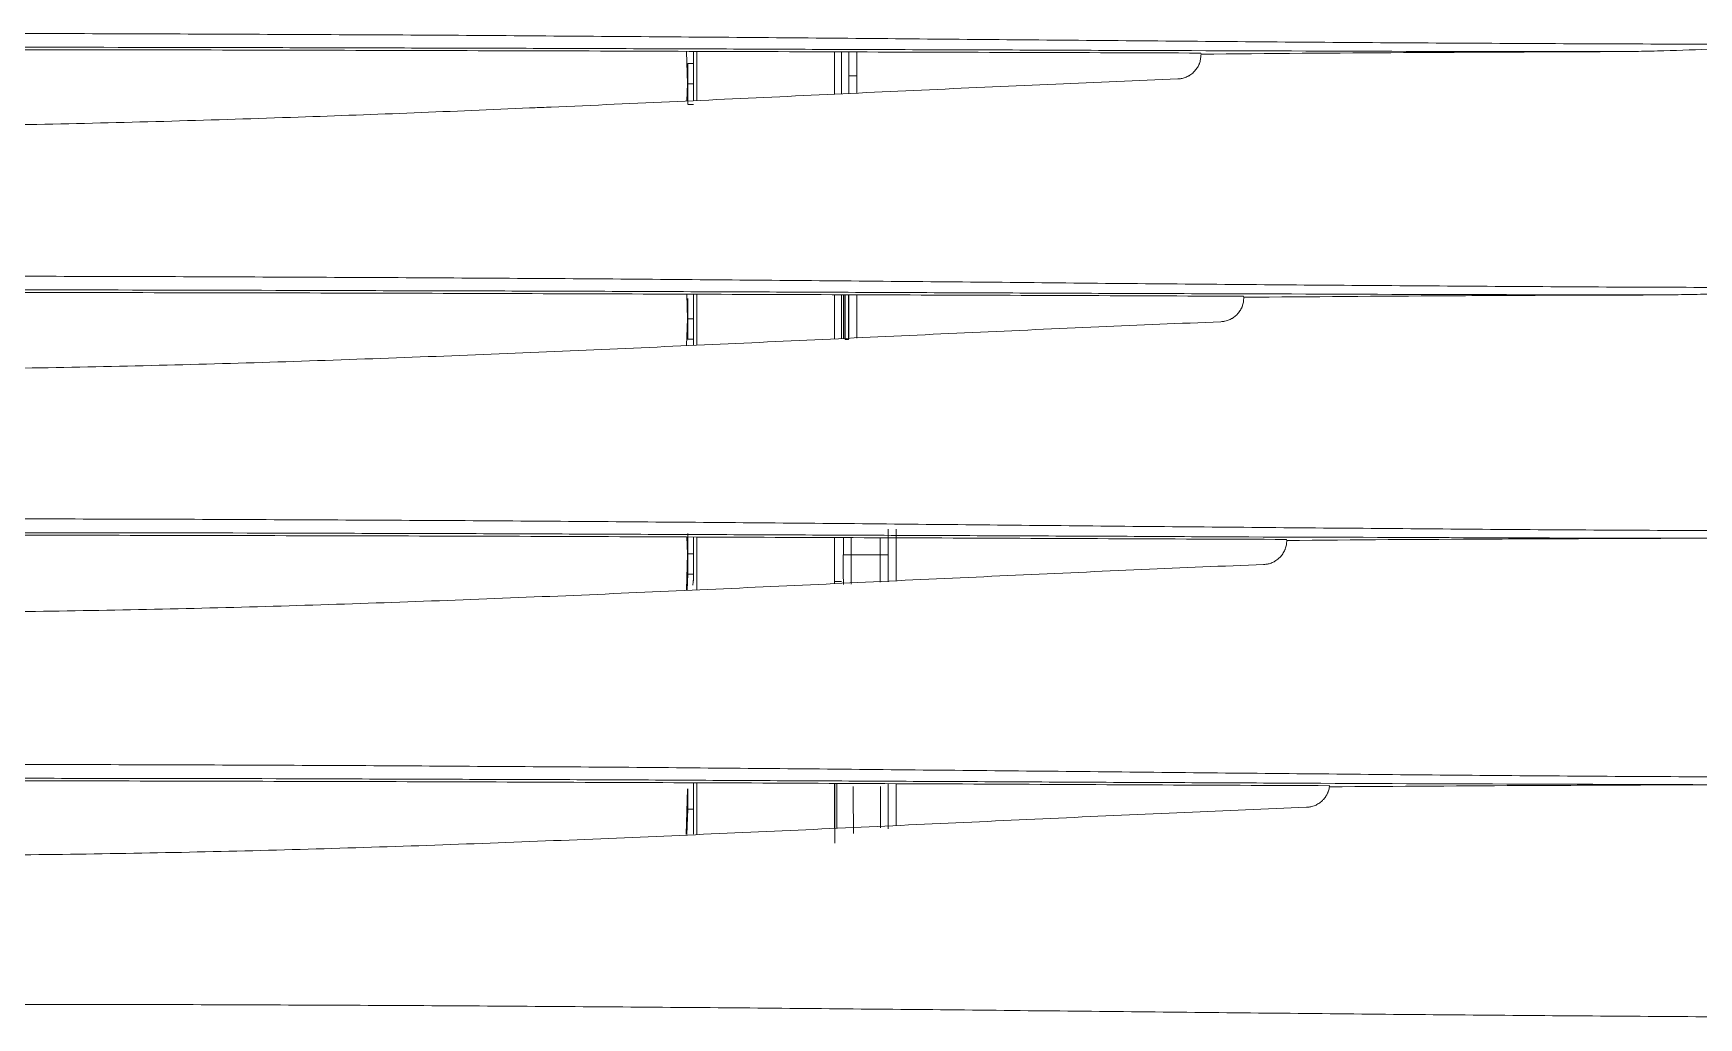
# Model space of a CAD drawing. Header units: millimetres. Extents: x 70151 to 230897, y 35202 to 113211.
# Drawn here: x 171888.5 to 171995.3, y 68385.2 to 68448.4 of the extents above; entities that cross this region are included whole.
import ezdxf

# ---------------------------------------------------------------- set-up
doc = ezdxf.new("R2010")
doc.units = ezdxf.units.MM
doc.header["$LTSCALE"] = 50
doc.layers.add('2-con', color=2, linetype='Continuous')
doc.layers.add('mark-B', color=2, linetype='Continuous', lineweight=20)

# ---------------------------------------------------------------- blocks, each defined once
blk = doc.blocks.new('무풍1way 일반')
at = {"layer": 'mark-B'}
for p, q in [((-430.62, -103.86), (-430.62, -100.03)), ((-430.62, -103.86), (-430.62, -100.03)), ((-434.54, -101.15), (-434.54, -103.84)), ((-434.54, -101.15), (-434.54, -103.84)), ((-434.04, -103.84), (-434.04, -101.13)), ((-434.04, -103.84), (-434.04, -101.13)), ((-430.75, -100.98), (-430.74, -103.86)), ((-430.75, -100.98), (-430.74, -103.86)), ((-430.59, -100.98), (-430.59, -103.86)), ((-421.77, -103.9), (-421.77, -100.61)), ((-421.55, -103.9), (-421.55, -100.6)), ((-421.18, -102.21), (-421.13, -100.59)), ((-421.17, -103.51), (-421.08, -100.58)), ((-430.62, -102.2), (-430.59, -102.23)), ((-421.55, -102.21), (-421.18, -102.21)), ((-421.77, -119.65), (-421.77, -116.29)), ((-421.18, -117.27), (-421.15, -116.26)), ((-421.17, -118.57), (-421.1, -116.26)), ((-434.54, -116.84), (-434.54, -120.16)), ((-434.54, -116.84), (-434.54, -120.16)), ((-434.04, -120.16), (-434.04, -116.81)), ((-434.04, -120.16), (-434.04, -116.81)), ((-431.05, -116.79), (-430.59, -116.79)), ((-431.05, -116.79), (-430.59, -116.79)), ((-430.59, -116.66), (-430.59, -119.62)), ((-421.55, -119.66), (-421.55, -117.13)), ((-421.55, -117.27), (-421.18, -117.27)), ((-421.52, -116.57), (-421.54, -116.78)), ((-433.53, -118.5), (-434.03, -118.5)), ((-434.03, -118.5), (-434.03, -119.6)), ((-433.53, -118.5), (-434.03, -118.5)), ((-434.03, -118.5), (-434.03, -119.6)), ((-433.53, -119.61), (-433.53, -118.5)), ((-431.66, -118.5), (-433.53, -118.5)), ((-433.53, -119.61), (-433.53, -118.5)), ((-431.66, -118.5), (-433.53, -118.5)), ((-431.66, -118.5), (-431.66, -119.61)), ((-431.66, -118.5), (-431.16, -118.5)), ((-431.66, -118.5), (-431.66, -119.61)), ((-431.66, -118.5), (-431.16, -118.5)), ((-431.16, -119.62), (-431.16, -118.5)), ((-431.16, -119.62), (-431.16, -118.5)), ((-421.55, -118.57), (-421.19, -118.57)), ((-421.13, -119.66), (-421.17, -118.57)), ((-431.27, -132.31), (-431.49, -132.31)), ((-431.49, -132.31), (-431.49, -135.18)), ((-431.27, -132.31), (-431.49, -132.31)), ((-431.49, -132.31), (-431.49, -135.18)), ((-431.27, -135.18), (-431.27, -132.31)), ((-431.27, -135.18), (-431.27, -132.31)), ((-431.25, -132.38), (-431.25, -135.18)), ((-431.25, -132.38), (-431.25, -135.18)), ((-431.16, -135.19), (-431.16, -132.37)), ((-431.16, -135.19), (-431.16, -132.37)), ((-431.05, -135.19), (-431.05, -132.37)), ((-431.05, -135.19), (-431.05, -132.37)), ((-430.59, -132.35), (-430.59, -135.19)), ((-421.77, -135.22), (-421.77, -131.97)), ((-421.55, -135.22), (-421.55, -131.96)), ((-421.55, -132.33), (-421.18, -132.33)), ((-421.17, -133.63), (-421.11, -131.94)), ((-432.03, -132.41), (-432.03, -135.18)), ((-432.03, -132.41), (-432.03, -135.18)), ((-431.52, -135.18), (-431.52, -132.39)), ((-431.52, -135.18), (-431.52, -132.39)), ((-421.55, -133.63), (-421.19, -133.63)), ((-421.12, -135.22), (-421.17, -133.63)), ((-432.03, -149.22), (-432.03, -148.1)), ((-432.03, -149.22), (-432.03, -148.1)), ((-431.52, -148.07), (-431.52, -149.22)), ((-431.52, -148.07), (-431.52, -149.22)), ((-431.05, -150.76), (-431.05, -148.05)), ((-431.05, -150.76), (-431.05, -148.05)), ((-430.59, -148.03), (-430.59, -150.76)), ((-421.77, -150.79), (-421.77, -147.64)), ((-421.55, -147.39), (-421.18, -147.39)), ((-421.55, -150.79), (-421.55, -147.63)), ((-421.17, -148.7), (-421.13, -147.61)), ((-431.52, -149.22), (-432.03, -149.22)), ((-432.03, -149.22), (-432.03, -150.75)), ((-431.52, -149.22), (-432.03, -149.22)), ((-432.03, -149.22), (-432.03, -150.75)), ((-431.52, -150.76), (-431.52, -149.22)), ((-431.52, -150.76), (-431.52, -149.22)), ((-421.55, -148.7), (-421.19, -148.7)), ((-421.1, -150.79), (-421.17, -148.7)), ((-421.55, -150), (-421.18, -150))]:
    blk.add_line(p, q, dxfattribs=at)
for centre, major_axis, ratio, start_param, end_param in [((-434.04, -112.86), (0, -18.07), 0.000394, 2.098791, 2.290284), ((-434.04, -112.86), (0, -18.07), 0.000394, 2.098791, 2.290284), ((-433.54, -112.86), (0, 18.58), 0.000394, 5.23084, 5.404171), ((-433.54, -112.86), (0, 18.58), 0.000394, 5.23084, 5.404171), ((-432.07, -112.86), (0, -18.58), 0.017916, 2.089076, 2.28753), ((-432.07, -112.86), (0, -18.58), 0.017916, 2.089076, 2.28753), ((-421.17, -103.51), (0, -1.51), 0.017455, 3.665191, 4.712389), ((-434.04, -118.5), (0, -9.54), 0.000394, 1.570796, 1.751471), ((-434.04, -118.5), (0, -9.54), 0.000394, 1.570796, 1.751471), ((-433.53, -118.5), (0, 10.04), 0.000394, 4.712389, 4.887435), ((-433.53, -118.5), (0, 10.04), 0.000394, 4.712389, 4.887435), ((-431.85, -118.5), (0, -10.04), 0.018308, 1.570796, 1.757918), ((-431.85, -118.5), (0, -10.04), 0.018308, 1.570796, 1.757918), ((-431.34, -118.5), (0, -10.54), 0.017455, 1.570796, 1.751234), ((-431.34, -118.5), (0, -10.54), 0.017455, 1.570796, 1.751234), ((-421.17, -118.57), (0, -1.51), 0.017455, 3.665191, 4.712389), ((-421.17, -118.57), (0, -1.51), 0.017455, 4.712389, 5.759587), ((-421.17, -133.63), (0, -1.51), 0.017455, 3.665191, 4.712389), ((-421.17, -133.63), (0, -1.51), 0.017455, 4.712389, 5.759587), ((-421.17, -148.7), (0, -1.51), 0.017455, 3.665191, 4.712389), ((-421.17, -148.7), (0, -1.51), 0.017455, 4.712389, 5.759587)]:
    blk.add_ellipse(centre, major_axis=major_axis, ratio=ratio, start_param=start_param, end_param=end_param, dxfattribs=at)
for points, knots in [([(-373.64, -89.7), (-373.73, -89.7), (-373.81, -89.7), (-373.98, -89.7), (-374.24, -89.7), (-374.83, -89.7), (-376.03, -89.69), (-378.41, -89.69), (-380.45, -89.69), (-384.54, -89.68), (-387.26, -89.68), (-395.43, -89.65), (-400.87, -89.63), (-409.03, -89.58), (-411.75, -89.56), (-417.19, -89.52), (-419.91, -89.5), (-425.34, -89.46), (-428.06, -89.43), (-433.49, -89.38), (-436.21, -89.36), (-441.64, -89.3), (-444.36, -89.27), (-449.79, -89.22), (-452.51, -89.19), (-457.94, -89.13), (-460.66, -89.11), (-466.09, -89.05), (-468.81, -89.03), (-476.97, -88.96), (-482.41, -88.92), (-490.57, -88.87), (-493.29, -88.86), (-498.74, -88.85), (-501.46, -88.84), (-504.19, -88.84)], [0, 0, 0, 0, 0.001953, 0.001953, 0.003906, 0.007812, 0.015625, 0.03125, 0.0625, 0.0625, 0.125, 0.125, 0.25, 0.25, 0.3125, 0.3125, 0.375, 0.375, 0.4375, 0.4375, 0.5, 0.5, 0.5625, 0.5625, 0.625, 0.625, 0.6875, 0.6875, 0.75, 0.75, 0.875, 0.875, 0.9375, 0.9375, 1, 1, 1, 1]), ([(-371.95, -99.25), (-377.38, -99.25), (-388.22, -99.38), (-404.47, -99.85), (-420.67, -100.51), (-436.86, -101.26), (-450.25, -101.88), (-458.25, -102.22), (-460.85, -102.33)], [0, 0, 0, 0, 0.182418, 0.364836, 0.547254, 0.729672, 0.91209, 1, 1, 1, 1]), ([(-462.32, -103.72), (-462.32, -103.62), (-462.3, -103.54), (-462.27, -103.4), (-462.25, -103.36), (-462.23, -103.3), (-462.22, -103.27), (-462.2, -103.23), (-462.19, -103.21), (-462.14, -103.11), (-462.1, -103.03), (-462.02, -102.92), (-461.99, -102.88), (-461.94, -102.83), (-461.92, -102.81), (-461.89, -102.78), (-461.88, -102.76), (-461.79, -102.68), (-461.72, -102.63), (-461.6, -102.55), (-461.56, -102.53), (-461.48, -102.48), (-461.44, -102.46), (-461.31, -102.41), (-461.22, -102.38), (-461.11, -102.36), (-461.09, -102.35), (-461.04, -102.34), (-461.02, -102.34), (-460.95, -102.33), (-460.9, -102.33), (-460.85, -102.33)], [0, 0, 0, 0, 0.125, 0.125, 0.1875, 0.1875, 0.21875, 0.21875, 0.25, 0.25, 0.375, 0.375, 0.4375, 0.4375, 0.46875, 0.46875, 0.5, 0.5, 0.625, 0.625, 0.6875, 0.6875, 0.75, 0.75, 0.875, 0.875, 0.90625, 0.90625, 0.9375, 0.9375, 1, 1, 1, 1]), ([(-370.92, -105.07), (-371.01, -105.07), (-371.09, -105.07), (-371.26, -105.07), (-371.52, -105.07), (-372.12, -105.07), (-373.31, -105.07), (-375.69, -105.07), (-377.74, -105.07), (-381.83, -105.06), (-384.55, -105.06), (-392.72, -105.03), (-398.17, -105.01), (-406.34, -104.96), (-409.06, -104.94), (-414.51, -104.91), (-417.23, -104.89), (-422.67, -104.84), (-425.39, -104.82), (-430.83, -104.77), (-433.55, -104.74), (-438.99, -104.69), (-441.71, -104.66), (-447.15, -104.61), (-449.87, -104.58), (-455.31, -104.52), (-458.03, -104.5), (-463.47, -104.45), (-466.19, -104.42), (-474.35, -104.35), (-479.79, -104.31), (-487.96, -104.27), (-490.69, -104.26), (-496.14, -104.25), (-498.86, -104.24), (-501.59, -104.24)], [0, 0, 0, 0, 0.001953, 0.001953, 0.003906, 0.007812, 0.015625, 0.03125, 0.0625, 0.0625, 0.125, 0.125, 0.25, 0.25, 0.3125, 0.3125, 0.375, 0.375, 0.4375, 0.4375, 0.5, 0.5, 0.5625, 0.5625, 0.625, 0.625, 0.6875, 0.6875, 0.75, 0.75, 0.875, 0.875, 0.9375, 0.9375, 1, 1, 1, 1]), ([(-462.32, -103.64), (-466.66, -103.67), (-471, -103.7), (-477.51, -103.73), (-479.69, -103.74), (-484.03, -103.76), (-486.21, -103.77), (-488.38, -103.77)], [0, 0, 0, 0, 0.5, 0.5, 0.75, 0.75, 1, 1, 1, 1]), ([(-488.38, -103.77), (-483.48, -103.78), (-478.58, -103.8), (-468.8, -103.83), (-463.9, -103.85), (-456.57, -103.89), (-454.12, -103.9), (-449.23, -103.92), (-446.79, -103.93), (-441.9, -103.96), (-437.01, -103.98), (-429.68, -104.02), (-424.78, -104.04), (-419.89, -104.07), (-417.45, -104.08), (-412.55, -104.1), (-410.11, -104.11), (-405.21, -104.12), (-402.77, -104.13), (-395.42, -104.16), (-390.52, -104.17), (-383.18, -104.18), (-380.73, -104.18), (-375.82, -104.19), (-373.37, -104.19), (-370.92, -104.19)], [0, 0, 0, 0, 0.125, 0.125, 0.25, 0.25, 0.3125, 0.3125, 0.375, 0.375, 0.4375, 0.5, 0.5625, 0.5625, 0.625, 0.625, 0.6875, 0.6875, 0.75, 0.75, 0.875, 0.875, 0.9375, 0.9375, 1, 1, 1, 1]), ([(-462.3, -103.71), (-458.5, -103.73), (-454.7, -103.74), (-447.11, -103.78), (-443.31, -103.8), (-435.72, -103.83), (-431.92, -103.85), (-424.33, -103.89), (-420.53, -103.9), (-412.94, -103.93), (-409.14, -103.95), (-401.54, -103.97), (-397.74, -103.98), (-390.13, -104), (-386.33, -104.01), (-381.57, -104.02), (-380.62, -104.02), (-378.72, -104.02), (-377.77, -104.02), (-374.91, -104.02), (-373.01, -104.02), (-371.11, -104.02)], [0, 0, 0, 0, 0.125, 0.125, 0.25, 0.25, 0.375, 0.375, 0.5, 0.5, 0.625, 0.625, 0.75, 0.75, 0.875, 0.875, 0.90625, 0.90625, 0.9375, 0.9375, 1, 1, 1, 1]), ([(-369.2, -114.82), (-374.62, -114.82), (-385.48, -114.94), (-401.72, -115.41), (-417.92, -116.07), (-434.11, -116.83), (-447.49, -117.45), (-455.5, -117.79), (-458.1, -117.89)], [0, 0, 0, 0, 0.182407, 0.364815, 0.547222, 0.72963, 0.912037, 1, 1, 1, 1]), ([(-421.54, -116.78), (-421.54, -116.78), (-421.54, -116.79), (-421.54, -116.79), (-421.54, -116.8), (-421.54, -116.81), (-421.54, -116.82), (-421.54, -116.82), (-421.54, -116.83), (-421.54, -116.84), (-421.54, -116.85), (-421.55, -116.86), (-421.55, -116.87), (-421.55, -116.87), (-421.55, -116.88), (-421.55, -116.89), (-421.55, -116.9), (-421.55, -116.91), (-421.55, -116.92), (-421.55, -116.93), (-421.55, -116.94), (-421.55, -116.95), (-421.55, -116.96), (-421.55, -116.96), (-421.55, -116.97), (-421.55, -116.98), (-421.55, -116.99), (-421.55, -117), (-421.55, -117.01), (-421.55, -117.02), (-421.55, -117.03), (-421.55, -117.04), (-421.55, -117.05), (-421.55, -117.06), (-421.55, -117.07), (-421.55, -117.08), (-421.55, -117.09), (-421.55, -117.1), (-421.55, -117.1), (-421.55, -117.11), (-421.55, -117.12), (-421.55, -117.13), (-421.55, -117.13)], [0, 0, 0, 0, 0.026365, 0.052659, 0.078883, 0.105036, 0.131119, 0.157131, 0.183073, 0.208944, 0.234745, 0.260475, 0.286136, 0.311726, 0.337246, 0.362696, 0.388076, 0.413386, 0.438627, 0.463797, 0.488898, 0.513928, 0.53889, 0.563781, 0.588603, 0.613356, 0.638039, 0.662653, 0.687198, 0.711673, 0.736079, 0.760416, 0.784684, 0.808883, 0.833013, 0.857074, 0.881067, 0.904991, 0.928846, 0.952632, 0.97635, 1, 1, 1, 1]), ([(-459.57, -119.28), (-459.57, -119.19), (-459.55, -119.1), (-459.52, -118.97), (-459.5, -118.93), (-459.48, -118.86), (-459.47, -118.84), (-459.45, -118.8), (-459.44, -118.78), (-459.39, -118.67), (-459.34, -118.59), (-459.26, -118.48), (-459.23, -118.45), (-459.19, -118.39), (-459.17, -118.38), (-459.14, -118.34), (-459.12, -118.33), (-459.04, -118.25), (-458.97, -118.19), (-458.87, -118.13), (-458.85, -118.12), (-458.81, -118.09), (-458.79, -118.08), (-458.73, -118.05), (-458.69, -118.03), (-458.56, -117.97), (-458.47, -117.95), (-458.36, -117.92), (-458.33, -117.92), (-458.29, -117.91), (-458.26, -117.91), (-458.19, -117.9), (-458.15, -117.89), (-458.1, -117.89)], [0, 0, 0, 0, 0.125, 0.125, 0.1875, 0.1875, 0.21875, 0.21875, 0.25, 0.25, 0.375, 0.375, 0.4375, 0.4375, 0.46875, 0.46875, 0.5, 0.5, 0.625, 0.625, 0.65625, 0.65625, 0.6875, 0.6875, 0.75, 0.75, 0.875, 0.875, 0.90625, 0.90625, 0.9375, 0.9375, 1, 1, 1, 1]), ([(-485.61, -119.57), (-483.43, -119.57), (-481.26, -119.56), (-476.92, -119.54), (-474.75, -119.53), (-468.25, -119.5), (-463.91, -119.47), (-459.58, -119.43)], [0, 0, 0, 0, 0.25, 0.25, 0.5, 0.5, 1, 1, 1, 1]), ([(-459.56, -119.5), (-455.76, -119.51), (-451.96, -119.53), (-444.37, -119.56), (-440.57, -119.58), (-432.97, -119.61), (-429.17, -119.62), (-421.57, -119.65), (-417.77, -119.67), (-410.17, -119.7), (-406.37, -119.71), (-398.76, -119.73), (-394.96, -119.74), (-387.35, -119.76), (-383.55, -119.76), (-377.84, -119.77), (-375.93, -119.77), (-372.13, -119.77), (-370.23, -119.77), (-368.32, -119.77)], [0, 0, 0, 0, 0.125, 0.125, 0.25, 0.25, 0.375, 0.375, 0.5, 0.5, 0.625, 0.625, 0.75, 0.75, 0.875, 0.875, 0.9375, 0.9375, 1, 1, 1, 1]), ([(-498.66, -120.04), (-498.66, -120.04), (-498.66, -120.04), (-498.66, -120.04), (-498.66, -120.04), (-498.66, -120.04), (-498.66, -120.04), (-498.65, -120.04), (-498.65, -120.04), (-498.65, -120.04), (-498.65, -120.04), (-498.64, -120.04), (-498.64, -120.04), (-498.62, -120.04), (-498.62, -120.04), (-498.59, -120.04), (-498.57, -120.03), (-498.52, -120.03), (-498.49, -120.03), (-498.39, -120.02), (-498.32, -120.02), (-498.12, -120.01), (-497.98, -120), (-497.57, -119.98), (-497.3, -119.96), (-496.48, -119.92), (-495.94, -119.9), (-494.31, -119.82), (-493.22, -119.77), (-491.59, -119.7), (-491.05, -119.68), (-489.96, -119.65), (-489.41, -119.63), (-488.33, -119.61), (-487.78, -119.6), (-486.69, -119.58), (-486.15, -119.57), (-485.61, -119.57)], [0, 0, 0, 0, 0.000061, 0.000061, 0.000122, 0.000122, 0.000244, 0.000244, 0.000488, 0.000488, 0.000977, 0.000977, 0.001953, 0.001953, 0.003906, 0.003906, 0.007813, 0.007813, 0.015625, 0.015625, 0.03125, 0.03125, 0.0625, 0.0625, 0.125, 0.125, 0.25, 0.25, 0.5, 0.5, 0.625, 0.625, 0.75, 0.75, 0.875, 0.875, 1, 1, 1, 1]), ([(-368.14, -120.82), (-368.22, -120.82), (-368.31, -120.82), (-368.48, -120.82), (-368.73, -120.82), (-369.33, -120.82), (-370.52, -120.82), (-372.9, -120.82), (-374.94, -120.82), (-379.02, -120.81), (-381.75, -120.81), (-389.91, -120.79), (-395.35, -120.76), (-403.51, -120.72), (-406.23, -120.71), (-411.67, -120.67), (-414.38, -120.65), (-419.82, -120.61), (-422.54, -120.59), (-427.97, -120.54), (-430.69, -120.52), (-436.13, -120.47), (-438.84, -120.44), (-444.28, -120.39), (-446.99, -120.36), (-452.43, -120.31), (-455.14, -120.29), (-460.58, -120.24), (-463.3, -120.22), (-471.45, -120.15), (-476.89, -120.11), (-485.05, -120.07), (-487.77, -120.06), (-493.21, -120.05), (-495.93, -120.04), (-498.66, -120.04)], [0, 0, 0, 0, 0.001953, 0.001953, 0.003906, 0.007812, 0.015625, 0.03125, 0.0625, 0.0625, 0.125, 0.125, 0.25, 0.25, 0.3125, 0.3125, 0.375, 0.375, 0.4375, 0.4375, 0.5, 0.5, 0.5625, 0.5625, 0.625, 0.625, 0.6875, 0.6875, 0.75, 0.75, 0.875, 0.875, 0.9375, 0.9375, 1, 1, 1, 1]), ([(-485.61, -119.57), (-480.71, -119.58), (-475.81, -119.59), (-466.02, -119.63), (-461.13, -119.64), (-453.79, -119.67), (-451.34, -119.69), (-446.45, -119.71), (-444.01, -119.72), (-439.12, -119.74), (-434.23, -119.76), (-426.89, -119.79), (-422, -119.81), (-417.11, -119.83), (-414.66, -119.84), (-409.77, -119.86), (-407.32, -119.87), (-402.42, -119.88), (-399.98, -119.89), (-392.63, -119.91), (-387.73, -119.92), (-380.39, -119.93), (-377.94, -119.93), (-373.04, -119.94), (-370.59, -119.94), (-368.14, -119.94)], [0, 0, 0, 0, 0.125, 0.125, 0.25, 0.25, 0.3125, 0.3125, 0.375, 0.375, 0.4375, 0.5, 0.5625, 0.5625, 0.625, 0.625, 0.6875, 0.6875, 0.75, 0.75, 0.875, 0.875, 0.9375, 0.9375, 1, 1, 1, 1]), ([(-366.45, -130.38), (-371.87, -130.38), (-382.73, -130.51), (-398.97, -130.98), (-415.18, -131.64), (-431.35, -132.39), (-444.74, -133.01), (-452.74, -133.35), (-455.35, -133.45)], [0, 0, 0, 0, 0.182397, 0.364793, 0.54719, 0.729586, 0.911983, 1, 1, 1, 1]), ([(-456.82, -134.85), (-456.82, -134.76), (-456.8, -134.67), (-456.76, -134.53), (-456.75, -134.49), (-456.73, -134.43), (-456.72, -134.41), (-456.7, -134.36), (-456.69, -134.34), (-456.64, -134.24), (-456.59, -134.16), (-456.51, -134.05), (-456.48, -134.01), (-456.44, -133.96), (-456.42, -133.94), (-456.39, -133.91), (-456.37, -133.89), (-456.29, -133.81), (-456.21, -133.76), (-456.12, -133.69), (-456.1, -133.68), (-456.06, -133.66), (-456.04, -133.65), (-455.97, -133.61), (-455.93, -133.59), (-455.8, -133.54), (-455.72, -133.51), (-455.6, -133.49), (-455.58, -133.48), (-455.53, -133.47), (-455.51, -133.47), (-455.44, -133.46), (-455.4, -133.46), (-455.35, -133.45)], [0, 0, 0, 0, 0.125, 0.125, 0.1875, 0.1875, 0.21875, 0.21875, 0.25, 0.25, 0.375, 0.375, 0.4375, 0.4375, 0.46875, 0.46875, 0.5, 0.5, 0.625, 0.625, 0.65625, 0.65625, 0.6875, 0.6875, 0.75, 0.75, 0.875, 0.875, 0.90625, 0.90625, 0.9375, 0.9375, 1, 1, 1, 1]), ([(-495.89, -135.64), (-495.89, -135.64), (-495.89, -135.64), (-495.89, -135.64), (-495.89, -135.64), (-495.89, -135.64), (-495.89, -135.64), (-495.89, -135.64), (-495.89, -135.64), (-495.89, -135.64), (-495.88, -135.64), (-495.88, -135.64), (-495.87, -135.64), (-495.86, -135.64), (-495.85, -135.64), (-495.83, -135.64), (-495.81, -135.63), (-495.76, -135.63), (-495.73, -135.63), (-495.62, -135.62), (-495.56, -135.62), (-495.35, -135.61), (-495.22, -135.6), (-494.81, -135.58), (-494.54, -135.56), (-493.72, -135.52), (-493.18, -135.49), (-491.55, -135.42), (-490.46, -135.37), (-488.83, -135.3), (-488.28, -135.28), (-487.2, -135.25), (-486.65, -135.23), (-485.56, -135.2), (-485.02, -135.19), (-483.93, -135.18), (-483.39, -135.17), (-482.85, -135.17)], [0, 0, 0, 0, 0.000061, 0.000061, 0.000122, 0.000122, 0.000244, 0.000244, 0.000488, 0.000488, 0.000977, 0.000977, 0.001953, 0.001953, 0.003906, 0.003906, 0.007813, 0.007813, 0.015625, 0.015625, 0.03125, 0.03125, 0.0625, 0.0625, 0.125, 0.125, 0.25, 0.25, 0.5, 0.5, 0.625, 0.625, 0.75, 0.75, 0.875, 0.875, 1, 1, 1, 1]), ([(-482.85, -135.17), (-480.67, -135.16), (-478.5, -135.16), (-474.16, -135.14), (-471.99, -135.13), (-465.49, -135.09), (-461.16, -135.06), (-456.84, -135.02)], [0, 0, 0, 0, 0.25, 0.25, 0.5, 0.5, 1, 1, 1, 1]), ([(-482.85, -135.17), (-477.95, -135.18), (-473.05, -135.19), (-463.26, -135.22), (-458.37, -135.24), (-451.03, -135.26), (-448.59, -135.27), (-443.7, -135.29), (-441.25, -135.3), (-436.36, -135.32), (-431.47, -135.34), (-424.13, -135.37), (-416.79, -135.4), (-411.9, -135.42), (-407.01, -135.43), (-404.56, -135.44), (-399.66, -135.45), (-397.22, -135.46), (-389.87, -135.48), (-384.98, -135.49), (-377.63, -135.5), (-375.18, -135.5), (-370.28, -135.5), (-367.83, -135.5), (-365.38, -135.5)], [0, 0, 0, 0, 0.125, 0.125, 0.25, 0.25, 0.3125, 0.3125, 0.375, 0.375, 0.4375, 0.5, 0.5625, 0.625, 0.625, 0.6875, 0.6875, 0.75, 0.75, 0.875, 0.875, 0.9375, 0.9375, 1, 1, 1, 1]), ([(-456.81, -135.09), (-453.01, -135.1), (-449.21, -135.12), (-441.61, -135.15), (-437.81, -135.16), (-430.21, -135.19), (-426.42, -135.2), (-418.81, -135.23), (-415.01, -135.24), (-407.41, -135.27), (-403.61, -135.28), (-396.01, -135.3), (-392.2, -135.31), (-384.6, -135.32), (-380.79, -135.33), (-375.08, -135.33), (-373.18, -135.33), (-369.38, -135.34), (-367.47, -135.34), (-365.57, -135.34)], [0, 0, 0, 0, 0.125, 0.125, 0.25, 0.25, 0.375, 0.375, 0.5, 0.5, 0.625, 0.625, 0.75, 0.75, 0.875, 0.875, 0.9375, 0.9375, 1, 1, 1, 1]), ([(-365.38, -136.39), (-365.55, -136.39), (-365.72, -136.39), (-366.06, -136.39), (-366.57, -136.39), (-367.77, -136.39), (-370.15, -136.39), (-372.19, -136.38), (-376.27, -136.38), (-378.99, -136.37), (-387.15, -136.35), (-392.59, -136.33), (-400.75, -136.29), (-403.47, -136.28), (-408.91, -136.24), (-411.62, -136.23), (-417.06, -136.19), (-419.78, -136.17), (-425.21, -136.12), (-427.93, -136.1), (-433.37, -136.05), (-436.08, -136.03), (-441.52, -135.98), (-444.23, -135.95), (-449.67, -135.9), (-452.39, -135.88), (-457.82, -135.83), (-460.54, -135.81), (-468.69, -135.75), (-474.13, -135.71), (-482.29, -135.67), (-485.01, -135.66), (-490.45, -135.65), (-493.17, -135.64), (-495.89, -135.64)], [0, 0, 0, 0, 0.003906, 0.003906, 0.007813, 0.015625, 0.03125, 0.0625, 0.0625, 0.125, 0.125, 0.25, 0.25, 0.3125, 0.3125, 0.375, 0.375, 0.4375, 0.4375, 0.5, 0.5, 0.5625, 0.5625, 0.625, 0.625, 0.6875, 0.6875, 0.75, 0.75, 0.875, 0.875, 0.9375, 0.9375, 1, 1, 1, 1]), ([(-411.05, -147.16), (-406.11, -146.94), (-395.77, -146.53), (-379.98, -146.07), (-369.12, -145.95), (-363.69, -145.95)], [0, 0, 0, 0, 0.314002, 0.657001, 1, 1, 1, 1]), ([(-411.84, -147.19), (-412.03, -147.2), (-417.62, -147.44), (-428.6, -147.95), (-441.98, -148.58), (-449.99, -148.91), (-452.6, -149.02)], [0, 0, 0, 0, 0.014366, 0.411337, 0.808308, 1, 1, 1, 1]), ([(-411.53, -147.18), (-411.56, -147.18), (-411.6, -147.18), (-411.68, -147.18), (-411.72, -147.18), (-411.76, -147.18)], [0, 0, 0, 0, 0.5, 0.5, 1, 1, 1, 1]), ([(-454.07, -150.41), (-454.06, -150.32), (-454.05, -150.23), (-454.01, -150.1), (-454, -150.06), (-453.97, -149.99), (-453.97, -149.97), (-453.95, -149.93), (-453.94, -149.91), (-453.89, -149.8), (-453.84, -149.72), (-453.76, -149.61), (-453.73, -149.58), (-453.68, -149.52), (-453.67, -149.51), (-453.64, -149.47), (-453.62, -149.46), (-453.54, -149.38), (-453.46, -149.32), (-453.36, -149.26), (-453.35, -149.24), (-453.3, -149.22), (-453.28, -149.21), (-453.22, -149.18), (-453.18, -149.16), (-453.05, -149.1), (-452.96, -149.07), (-452.85, -149.05), (-452.83, -149.05), (-452.78, -149.04), (-452.76, -149.03), (-452.69, -149.02), (-452.64, -149.02), (-452.6, -149.02)], [0, 0, 0, 0, 0.125, 0.125, 0.1875, 0.1875, 0.21875, 0.21875, 0.25, 0.25, 0.375, 0.375, 0.4375, 0.4375, 0.46875, 0.46875, 0.5, 0.5, 0.625, 0.625, 0.65625, 0.65625, 0.6875, 0.6875, 0.75, 0.75, 0.875, 0.875, 0.90625, 0.90625, 0.9375, 0.9375, 1, 1, 1, 1]), ([(-493.13, -151.24), (-493.13, -151.24), (-493.13, -151.24), (-493.13, -151.24), (-493.13, -151.24), (-493.13, -151.24), (-493.13, -151.24), (-493.13, -151.24), (-493.13, -151.24), (-493.12, -151.24), (-493.12, -151.24), (-493.12, -151.24), (-493.11, -151.24), (-493.1, -151.24), (-493.09, -151.24), (-493.07, -151.23), (-493.05, -151.23), (-493, -151.23), (-492.96, -151.23), (-492.86, -151.22), (-492.79, -151.22), (-492.59, -151.21), (-492.45, -151.2), (-492.05, -151.18), (-491.77, -151.16), (-490.96, -151.12), (-490.42, -151.09), (-488.78, -151.01), (-487.7, -150.96), (-485.52, -150.88), (-484.43, -150.84), (-482.8, -150.8), (-482.26, -150.79), (-481.17, -150.77), (-480.63, -150.77), (-480.08, -150.77)], [0, 0, 0, 0, 0.000061, 0.000061, 0.000122, 0.000122, 0.000244, 0.000244, 0.000488, 0.000488, 0.000977, 0.000977, 0.001953, 0.001953, 0.003906, 0.003906, 0.007812, 0.007812, 0.015625, 0.015625, 0.03125, 0.03125, 0.0625, 0.0625, 0.125, 0.125, 0.25, 0.25, 0.5, 0.5, 0.75, 0.75, 0.875, 0.875, 1, 1, 1, 1]), ([(-362.63, -151.95), (-362.8, -151.95), (-362.97, -151.95), (-363.31, -151.95), (-363.82, -151.95), (-365.01, -151.95), (-367.39, -151.95), (-369.43, -151.95), (-373.51, -151.94), (-376.23, -151.94), (-384.39, -151.92), (-389.83, -151.9), (-397.99, -151.86), (-400.71, -151.85), (-406.15, -151.82), (-408.87, -151.8), (-414.3, -151.76), (-417.02, -151.74), (-422.45, -151.7), (-425.17, -151.68), (-430.61, -151.63), (-433.32, -151.61), (-438.76, -151.56), (-441.48, -151.54), (-446.91, -151.49), (-449.63, -151.47), (-455.06, -151.42), (-457.78, -151.4), (-465.93, -151.34), (-471.37, -151.31), (-479.53, -151.27), (-482.25, -151.26), (-487.69, -151.25), (-490.41, -151.24), (-493.13, -151.24)], [0, 0, 0, 0, 0.003906, 0.003906, 0.007813, 0.015625, 0.03125, 0.0625, 0.0625, 0.125, 0.125, 0.25, 0.25, 0.3125, 0.3125, 0.375, 0.375, 0.4375, 0.4375, 0.5, 0.5, 0.5625, 0.5625, 0.625, 0.625, 0.6875, 0.6875, 0.75, 0.75, 0.875, 0.875, 0.9375, 0.9375, 1, 1, 1, 1]), ([(-480.08, -150.77), (-477.91, -150.76), (-475.74, -150.75), (-471.41, -150.73), (-469.24, -150.72), (-462.74, -150.68), (-458.41, -150.65), (-454.09, -150.61)], [0, 0, 0, 0, 0.25, 0.25, 0.5, 0.5, 1, 1, 1, 1]), ([(-480.08, -150.77), (-475.19, -150.77), (-470.29, -150.78), (-460.5, -150.81), (-455.61, -150.83), (-448.27, -150.85), (-445.83, -150.86), (-440.94, -150.88), (-438.49, -150.89), (-433.6, -150.9), (-428.71, -150.92), (-421.37, -150.95), (-414.03, -150.97), (-409.14, -150.99), (-404.25, -151), (-401.8, -151.01), (-396.91, -151.02), (-394.46, -151.03), (-387.12, -151.04), (-382.22, -151.05), (-374.88, -151.06), (-372.43, -151.06), (-367.53, -151.07), (-365.08, -151.07), (-362.63, -151.07)], [0, 0, 0, 0, 0.125, 0.125, 0.25, 0.25, 0.3125, 0.3125, 0.375, 0.375, 0.4375, 0.5, 0.5625, 0.625, 0.625, 0.6875, 0.6875, 0.75, 0.75, 0.875, 0.875, 0.9375, 0.9375, 1, 1, 1, 1]), ([(-454.07, -150.68), (-450.26, -150.69), (-446.46, -150.71), (-438.86, -150.73), (-435.06, -150.74), (-427.46, -150.77), (-423.66, -150.78), (-416.06, -150.81), (-412.26, -150.82), (-404.66, -150.84), (-400.85, -150.85), (-393.25, -150.87), (-389.45, -150.88), (-381.84, -150.89), (-378.04, -150.89), (-370.43, -150.9), (-366.62, -150.9), (-362.82, -150.9)], [0, 0, 0, 0, 0.125, 0.125, 0.25, 0.25, 0.375, 0.375, 0.5, 0.5, 0.625, 0.625, 0.75, 0.75, 0.875, 0.875, 1, 1, 1, 1])]:
    blk.add_open_spline(points, degree=3, knots=knots, dxfattribs=at)
for points in [[(-462.3, -103.71), (-462.31, -103.69), (-462.31, -103.66), (-462.32, -103.64)], [(-459.58, -119.43), (-459.58, -119.38), (-459.58, -119.33), (-459.57, -119.28)], [(-459.56, -119.5), (-459.57, -119.48), (-459.58, -119.46), (-459.58, -119.43)], [(-456.84, -135.02), (-456.83, -134.97), (-456.83, -134.91), (-456.82, -134.85)], [(-456.81, -135.09), (-456.82, -135.07), (-456.83, -135.05), (-456.84, -135.02)], [(-411.84, -147.19), (-411.81, -147.19), (-411.78, -147.19), (-411.76, -147.18)], [(-411.53, -147.18), (-411.37, -147.17), (-411.21, -147.16), (-411.05, -147.16)], [(-454.09, -150.61), (-454.08, -150.55), (-454.08, -150.48), (-454.07, -150.41)], [(-454.07, -150.68), (-454.07, -150.66), (-454.08, -150.64), (-454.09, -150.61)]]:
    blk.add_open_spline(points, degree=3, dxfattribs=at)
blk = doc.blocks.new('dpdjzjs')
at = {"layer": 'mark-B', "rotation": 180}
blk.add_blockref('무풍1way 일반', (171509.31, 88288.45), dxfattribs=at)

msp = doc.modelspace()

# ---------------------------------------------------------------- block references
at = {"layer": '2-con'}
msp.add_blockref('dpdjzjs', (0, -19992.04), dxfattribs=at)

doc.saveas('drawing.dxf')
